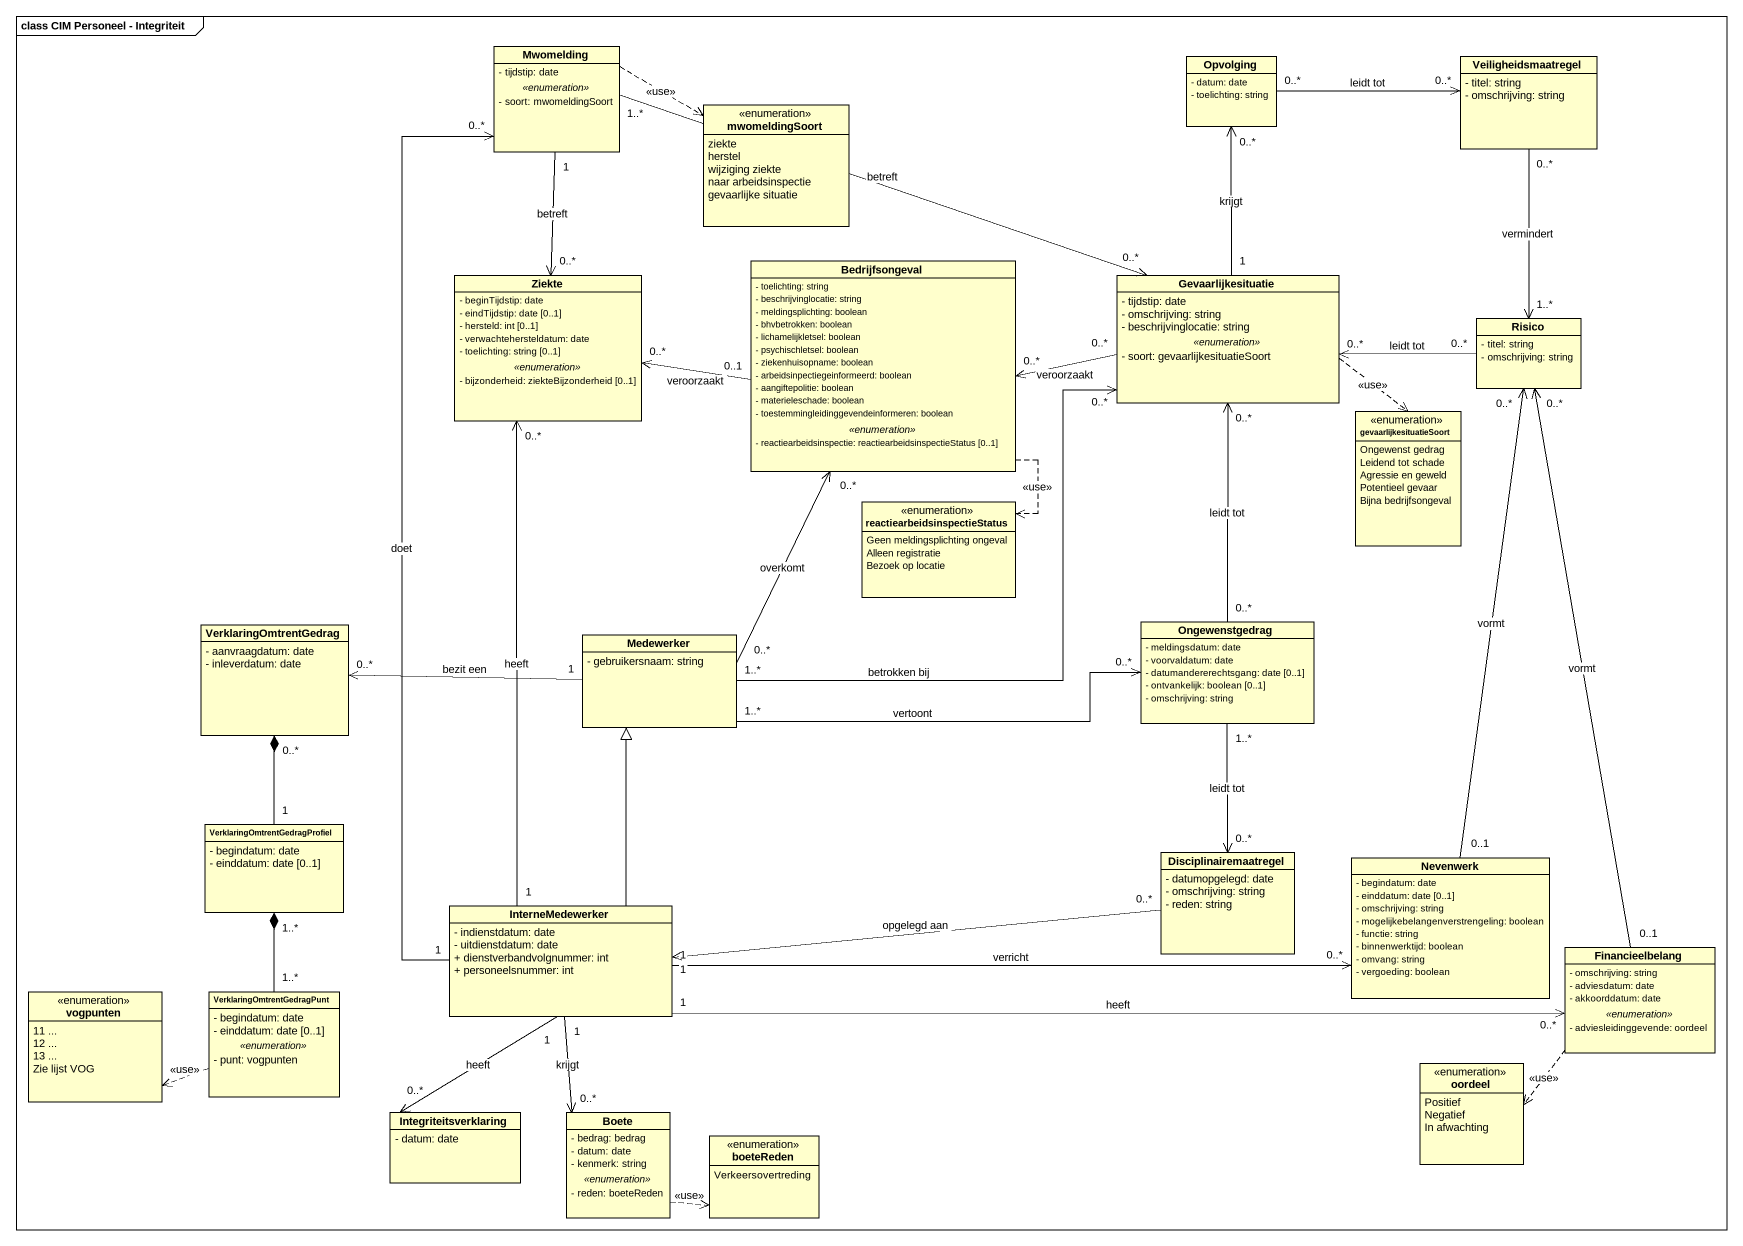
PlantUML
@startuml
mainframe class CIM Personeel - Integriteit
hide circle
hide empty members
skinparam classAttributeIconSize 0
class Mwomelding {
  - tijdstip: date
  .. <<enumeration>> ..
  - soort: mwomeldingSoort
}
class Opvolging {
  - datum: date
  - toelichting: string
}
class Veiligheidsmaatregel {
  - titel: string
  - omschrijving: string
}
enum mwomeldingSoort {
  ziekte
  herstel
  wijziging ziekte
  naar arbeidsinspectie
  gevaarlijke situatie
}
class Ziekte {
  - beginTijdstip: date
  - eindTijdstip: date [0..1]
  - hersteld: int [0..1]
  - verwachtehersteldatum: date
  - toelichting: string [0..1]
  .. <<enumeration>> ..
  - bijzonderheid: ziekteBijzonderheid [0..1]
}
class Bedrijfsongeval {
  - toelichting: string
  - beschrijvinglocatie: string
  - meldingsplichting: boolean
  - bhvbetrokken: boolean
  - lichamelijkletsel: boolean
  - psychischletsel: boolean
  - ziekenhuisopname: boolean
  - arbeidsinpectiegeinformeerd: boolean
  - aangiftepolitie: boolean
  - materieleschade: boolean
  - toestemmingleidinggevendeinformeren: boolean
  .. <<enumeration>> ..
  - reactiearbeidsinspectie: reactiearbeidsinspectieStatus [0..1]
}
class Gevaarlijkesituatie {
  - tijdstip: date
  - omschrijving: string
  - beschrijvinglocatie: string
  .. <<enumeration>> ..
  - soort: gevaarlijkesituatieSoort
}
class Risico {
  - titel: string
  - omschrijving: string
}
enum gevaarlijkesituatieSoort {
  Ongewenst gedrag
  Leidend tot schade
  Agressie en geweld
  Potentieel gevaar
  Bijna bedrijfsongeval
}
enum "reactiearbeidsinspectieStatus" as reactiearbeidsinspectieStatu {
  Geen meldingsplichting ongeval
  Alleen registratie
  Bezoek op locatie
}
class VerklaringOmtrentGedrag {
  - aanvraagdatum: date
  - inleverdatum: date
}
class Medewerker {
  - gebruikersnaam: string
}
class Ongewenstgedrag {
  - meldingsdatum: date
  - voorvaldatum: date
  - datumandererechtsgang: date [0..1]
  - ontvankelijk: boolean [0..1]
  - omschrijving: string
}
class "VerklaringOmtrentGedragProfiel" as VerklaringOmtrentGedragProfi {
  - begindatum: date
  - einddatum: date [0..1]
}
class Disciplinairemaatregel {
  - datumopgelegd: date
  - omschrijving: string
  - reden: string
}
class Nevenwerk {
  - begindatum: date
  - einddatum: date [0..1]
  - omschrijving: string
  - mogelijkebelangenverstrengeling: boolean
  - functie: string
  - binnenwerktijd: boolean
  - omvang: string
  - vergoeding: boolean
}
class InterneMedewerker {
  - indienstdatum: date
  - uitdienstdatum: date
  + dienstverbandvolgnummer: int
  + personeelsnummer: int
}
class Financieelbelang {
  - omschrijving: string
  - adviesdatum: date
  - akkoorddatum: date
  .. <<enumeration>> ..
  - adviesleidinggevende: oordeel
}
enum vogpunten {
  11 ...
  12 ...
  13 ...
  Zie lijst VOG
}
class VerklaringOmtrentGedragPunt {
  - begindatum: date
  - einddatum: date [0..1]
  .. <<enumeration>> ..
  - punt: vogpunten
}
enum oordeel {
  Positief
  Negatief
  In afwachting
}
class Integriteitsverklaring {
  - datum: date
}
class Boete {
  - bedrag: bedrag
  - datum: date
  - kenmerk: string
  .. <<enumeration>> ..
  - reden: boeteReden
}
enum boeteReden {
  Verkeersovertreding
}
Mwomelding .right.> mwomeldingSoort : <<use>>
Mwomelding "1" --> "0..*" Ziekte : betreft
Mwomelding "1..*" -right-> "0..*" Gevaarlijkesituatie : betreft
Opvolging "0..*" -right-> "0..*" Veiligheidsmaatregel : leidt tot
Veiligheidsmaatregel "0..*" --> "1..*" Risico : vermindert
Bedrijfsongeval "0..1" -left-> "0..*" Ziekte : veroorzaakt
Bedrijfsongeval ..> reactiearbeidsinspectieStatu : <<use>>
Gevaarlijkesituatie "1" -up-> "0..*" Opvolging : krijgt
Gevaarlijkesituatie "0..*" -left-> "0..*" Bedrijfsongeval : veroorzaakt
Gevaarlijkesituatie ..> gevaarlijkesituatieSoort : <<use>>
Gevaarlijkesituatie "0..*" <-- "0..*" Ongewenstgedrag : leidt tot
Risico "0..*" -left-> "0..*" Gevaarlijkesituatie : leidt tot
Medewerker "0..*" -up-> "0..*" Bedrijfsongeval : overkomt
Medewerker "1..*" -up-> "0..*" Gevaarlijkesituatie : betrokken bij
Medewerker "1" -left-> "0..*" VerklaringOmtrentGedrag : bezit een
Medewerker "1..*" -right-> "0..*" Ongewenstgedrag : vertoont
VerklaringOmtrentGedragProfi "1" -up-* "0..*" VerklaringOmtrentGedrag
Disciplinairemaatregel "0..*" <-up- "1..*" Ongewenstgedrag : leidt tot
Nevenwerk "0..1" -up-> "0..*" Risico : vormt
InterneMedewerker "1" -up-> "0..*" Mwomelding : doet
InterneMedewerker "1" -up-> "0..*" Ziekte : heeft
InterneMedewerker -up-|> Medewerker
InterneMedewerker "1" <-right- "0..*" Disciplinairemaatregel : opgelegd aan
InterneMedewerker "1" -right-> "0..*" Nevenwerk : verricht
InterneMedewerker "1" -right-> "0..*" Financieelbelang : heeft
InterneMedewerker "1" --> "0..*" Integriteitsverklaring : heeft
InterneMedewerker "1" --> "0..*" Boete : krijgt
Financieelbelang "0..1" -up-> "0..*" Risico : vormt
Financieelbelang ..> oordeel : <<use>>
VerklaringOmtrentGedragPunt "1..*" -up-* "1..*" VerklaringOmtrentGedragProfi
VerklaringOmtrentGedragPunt .left.> vogpunten : <<use>>
Boete .right.> boeteReden : <<use>>
@enduml
